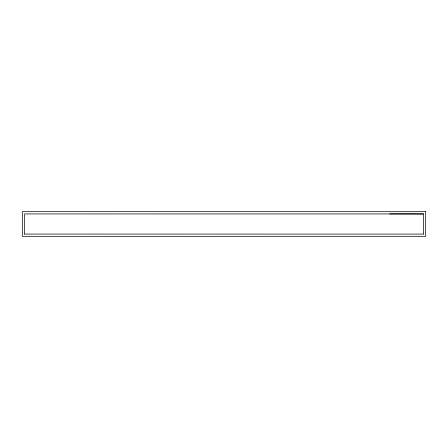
<?xml version="1.0" encoding="UTF-8"?>
<svg xmlns="http://www.w3.org/2000/svg" width="448" height="448" viewBox="0 0 448 448"><rect width="100%" height="100%" fill="white"/><g stroke="black" fill="none" stroke-linecap="round" stroke-linejoin="round"><path stroke-width="0.67" d="M24.494 234.08L423.506 234.102M389.76 213.92L423.534 213.942M423.36 234.102L423.36 213.942L24.64 213.92L24.64 234.08M425.6 211.68L22.4 211.68L22.4 236.32L425.6 236.32L425.6 211.68"/></g></svg>
